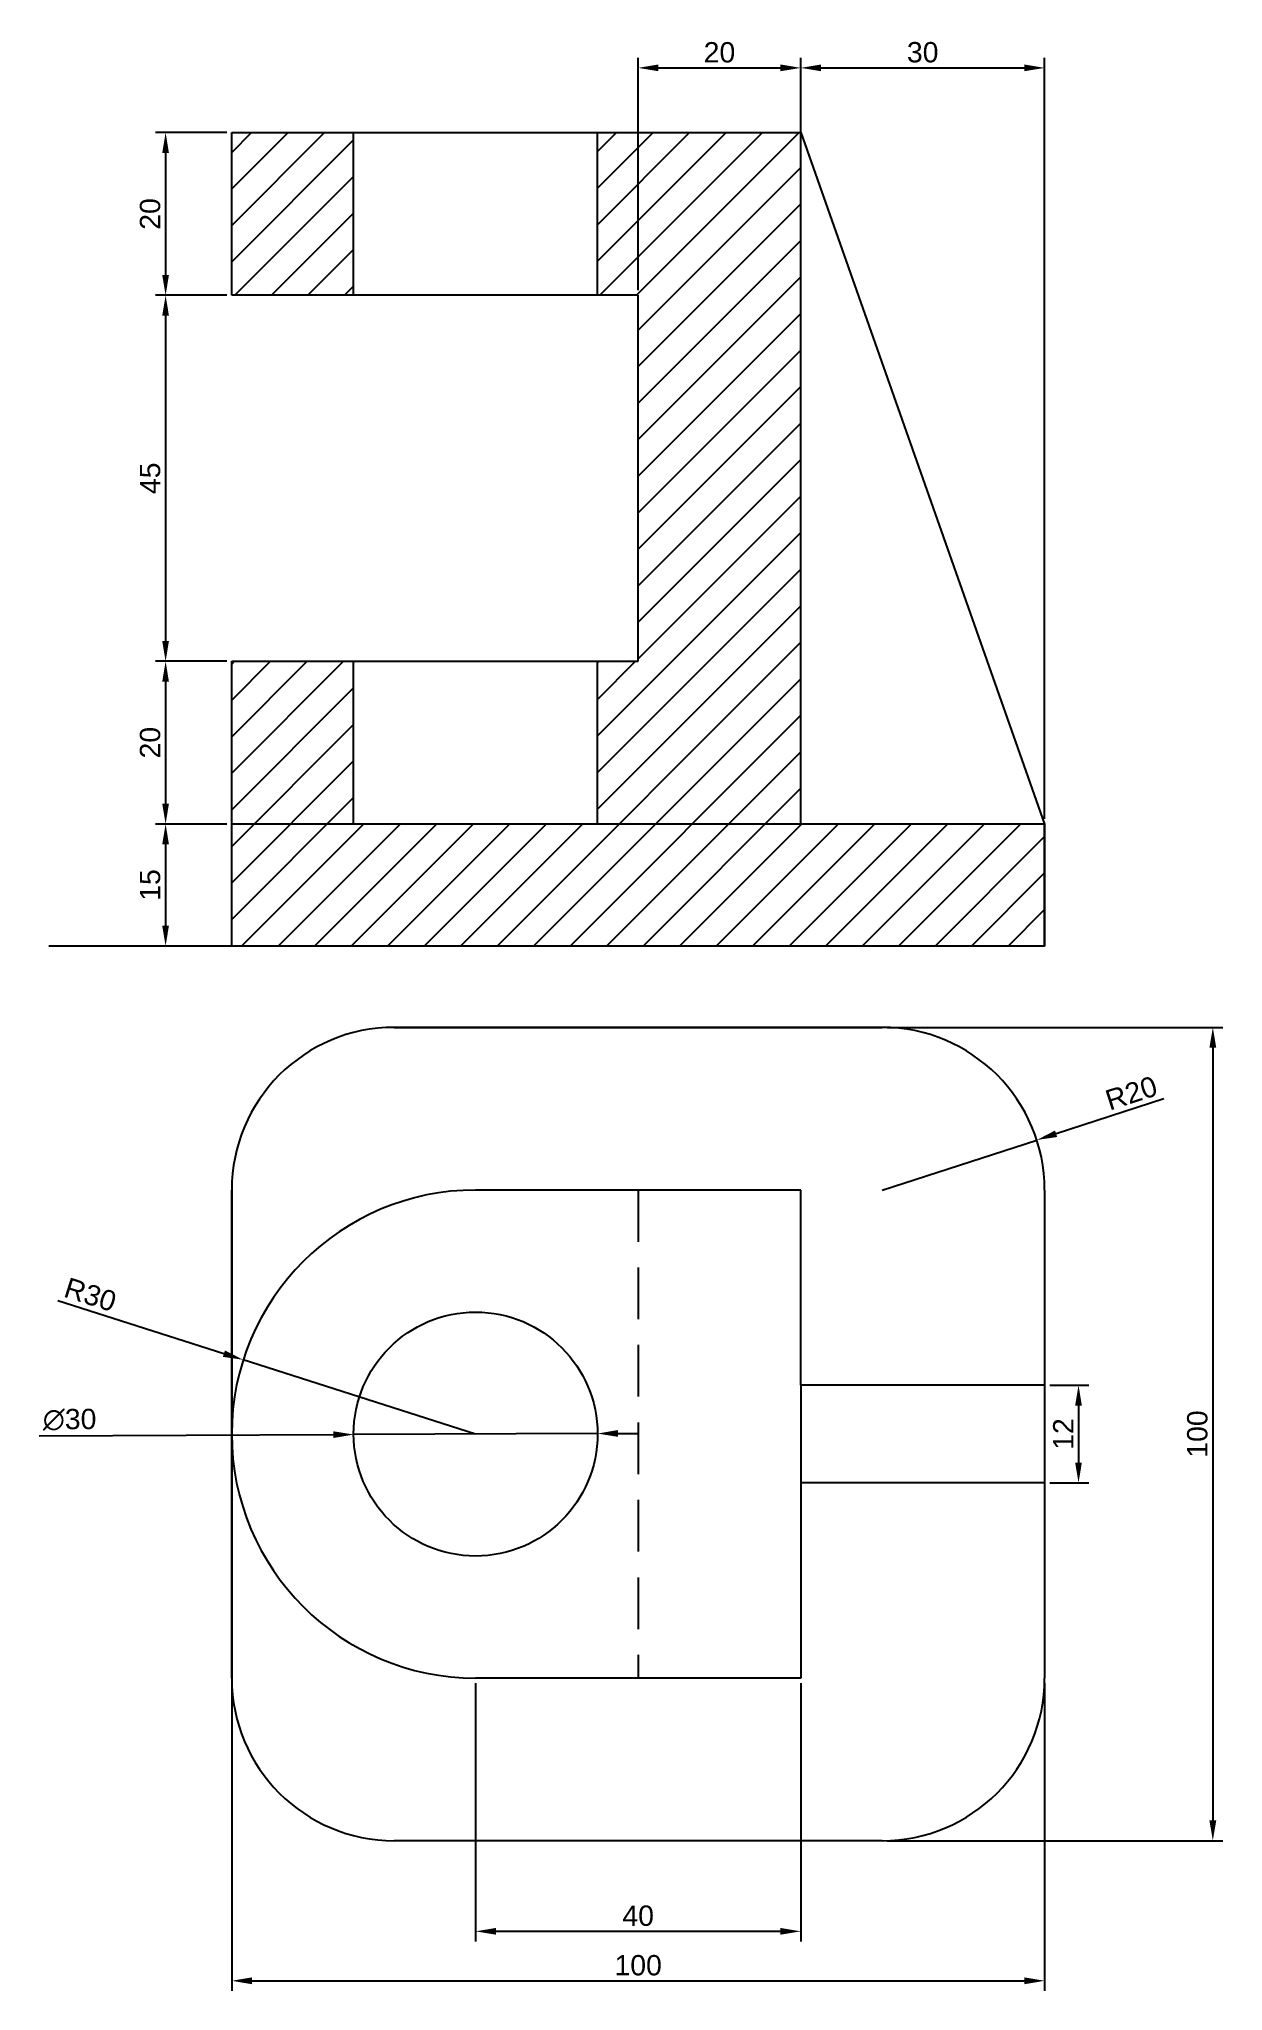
# Model space of a CAD drawing. Header units: millimetres. Extents: x -124 to 22, y -128 to 112.
import ezdxf

# ---------------------------------------------------------------- set-up
doc = ezdxf.new("R2010")
doc.units = ezdxf.units.MM
doc.linetypes.add('DASHED2', pattern=[9.525, 6.35, -3.175])
doc.layers.add('annotate', color=40, linetype='Continuous')
doc.layers.add('hidden', color=7, linetype='DASHED2')
doc.styles.get("Standard").update_dxf_attribs({"font": 'arial.ttf'})
doc.dimstyles.new('ISO-25', dxfattribs={"dimtxt": 2.5, "dimasz": 2.5, "dimexe": 1.25, "dimexo": 0.625, "dimtad": 1, "dimtxsty": 'Standard', "dimcen": 2.5, "dimadec": 0, "dimazin": 0, "dimtfac": 1, "dimtmove": 0, "dimatfit": 3, "dimfxl": 1, "dimarcsym": 0})

# ---------------------------------------------------------------- blocks, each defined once
blk = doc.blocks.new('*D2')
at = {"layer": 'annotate', "color": 0, "lineweight": -2, "transparency": 16777216}
for p, q in [((-100.62, 100), (-109.38, 100)), ((-108.13, 97.5), (-108.13, 82.5)), ((-100.62, 80), (-109.38, 80))]:
    blk.add_line(p, q, dxfattribs=at)
at = {"layer": 'annotate', "color": 0, "transparency": 16777216}
for points in [[(-108.55, 97.5), (-107.72, 97.5), (-108.13, 100)], [(-108.55, 82.5), (-107.72, 82.5), (-108.13, 80)]]:
    blk.add_solid(points, dxfattribs=at)
at = {"layer": 'Defpoints', "color": 0, "transparency": 16777216}
for p in [(-100, 100), (-108.13, 80), (-100, 80)]:
    blk.add_point(p, dxfattribs=at)
at = {"layer": 'annotate', "color": 0, "transparency": 16777216, "insert": (-110.03, 90), "char_height": 2.5, "attachment_point": 5, "rotation": 90}
blk.add_mtext('20', dxfattribs=at)
blk = doc.blocks.new('*D3')
at = {"layer": 'annotate', "color": 0, "lineweight": -2, "transparency": 16777216}
for p, q in [((-100.62, 80), (-109.38, 80)), ((-108.13, 77.5), (-108.13, 37.5)), ((-100.62, 35), (-109.38, 35))]:
    blk.add_line(p, q, dxfattribs=at)
at = {"layer": 'annotate', "color": 0, "transparency": 16777216}
for points in [[(-108.55, 77.5), (-107.72, 77.5), (-108.13, 80)], [(-108.55, 37.5), (-107.72, 37.5), (-108.13, 35)]]:
    blk.add_solid(points, dxfattribs=at)
at = {"layer": 'Defpoints', "color": 0, "transparency": 16777216}
for p in [(-100, 80), (-108.13, 35), (-100, 35)]:
    blk.add_point(p, dxfattribs=at)
at = {"layer": 'annotate', "color": 0, "transparency": 16777216, "insert": (-110.03, 57.5), "char_height": 2.5, "attachment_point": 5, "rotation": 90}
blk.add_mtext('45', dxfattribs=at)
blk = doc.blocks.new('*D4')
at = {"layer": 'annotate', "color": 0, "lineweight": -2, "transparency": 16777216}
for p, q in [((-100.62, 35), (-109.38, 35)), ((-108.13, 32.5), (-108.13, 17.5)), ((-100.62, 15), (-109.38, 15))]:
    blk.add_line(p, q, dxfattribs=at)
at = {"layer": 'annotate', "color": 0, "transparency": 16777216}
for points in [[(-108.55, 32.5), (-107.72, 32.5), (-108.13, 35)], [(-108.55, 17.5), (-107.72, 17.5), (-108.13, 15)]]:
    blk.add_solid(points, dxfattribs=at)
at = {"layer": 'Defpoints', "color": 0, "transparency": 16777216}
for p in [(-100, 35), (-108.13, 15), (-100, 15)]:
    blk.add_point(p, dxfattribs=at)
at = {"layer": 'annotate', "color": 0, "transparency": 16777216, "insert": (-110.03, 25), "char_height": 2.5, "attachment_point": 5, "rotation": 90}
blk.add_mtext('20', dxfattribs=at)
blk = doc.blocks.new('*D5')
at = {"layer": 'annotate', "color": 0, "lineweight": -2, "transparency": 16777216}
for p, q in [((-100.62, 15), (-109.38, 15)), ((-108.13, 12.5), (-108.13, 2.5)), ((-100.62, 0), (-109.38, 0))]:
    blk.add_line(p, q, dxfattribs=at)
at = {"layer": 'annotate', "color": 0, "transparency": 16777216}
for points in [[(-108.55, 12.5), (-107.72, 12.5), (-108.13, 15)], [(-108.55, 2.5), (-107.72, 2.5), (-108.13, 0)]]:
    blk.add_solid(points, dxfattribs=at)
at = {"layer": 'Defpoints', "color": 0, "transparency": 16777216}
for p in [(-100, 15), (-100, 0), (-108.13, 0)]:
    blk.add_point(p, dxfattribs=at)
at = {"layer": 'annotate', "color": 0, "transparency": 16777216, "insert": (-110.03, 7.5), "char_height": 2.5, "attachment_point": 5, "rotation": 90}
blk.add_mtext('15', dxfattribs=at)
blk = doc.blocks.new('*D6')
at = {"layer": 'annotate', "color": 0, "lineweight": -2, "transparency": 16777216}
for p, q in [((-30, 15.62), (-30, 109.21)), ((0, 15.62), (0, 109.21)), ((-27.5, 107.96), (-2.5, 107.96))]:
    blk.add_line(p, q, dxfattribs=at)
at = {"layer": 'annotate', "color": 0, "transparency": 16777216}
for points in [[(-27.5, 108.38), (-27.5, 107.55), (-30, 107.96)], [(-2.5, 108.38), (-2.5, 107.55), (0, 107.96)]]:
    blk.add_solid(points, dxfattribs=at)
at = {"layer": 'Defpoints', "color": 0, "transparency": 16777216}
for p in [(0, 107.96), (-30, 15), (0, 15)]:
    blk.add_point(p, dxfattribs=at)
at = {"layer": 'annotate', "color": 0, "transparency": 16777216, "insert": (-15, 109.87), "char_height": 2.5, "attachment_point": 5}
blk.add_mtext('30', dxfattribs=at)
blk = doc.blocks.new('*D7')
at = {"layer": 'annotate', "color": 0, "lineweight": -2, "transparency": 16777216}
for p, q in [((-55, -59.94), (-85, -60.06)), ((-52.5, -59.93), (-50, -59.92)), ((-123.7, -60.23), (-87.5, -60.07))]:
    blk.add_line(p, q, dxfattribs=at)
at = {"layer": 'annotate', "color": 0, "transparency": 16777216}
for points in [[(-87.5, -59.66), (-87.5, -60.49), (-85, -60.06)], [(-52.5, -59.51), (-52.5, -60.34), (-55, -59.94)]]:
    blk.add_solid(points, dxfattribs=at)
at = {"layer": 'Defpoints', "color": 0, "transparency": 16777216}
for p in [(-55, -59.94), (-85, -60.06)]:
    blk.add_point(p, dxfattribs=at)
at = {"layer": 'annotate', "color": 0, "transparency": 16777216, "insert": (-119.94, -58.24), "char_height": 2.5, "attachment_point": 5, "rotation": 0.2418}
blk.add_mtext('∅30', dxfattribs=at)
blk = doc.blocks.new('*D8')
at = {"layer": 'annotate', "color": 0, "lineweight": -2, "transparency": 16777216}
for p, q in [((-121.4, -43.59), (-100.96, -50.11)), ((-70, -60), (-98.58, -50.87))]:
    blk.add_line(p, q, dxfattribs=at)
at = {"layer": 'annotate', "color": 0, "transparency": 16777216}
blk.add_solid([(-100.83, -49.72), (-101.09, -50.51), (-98.58, -50.87)], dxfattribs=at)
at = {"layer": 'Defpoints', "color": 0, "transparency": 16777216}
for p in [(-98.58, -50.87), (-70, -60)]:
    blk.add_point(p, dxfattribs=at)
at = {"layer": 'annotate', "color": 0, "transparency": 16777216, "insert": (-117.39, -42.87), "char_height": 2.5, "attachment_point": 5, "rotation": 342.2918}
blk.add_mtext('R30', dxfattribs=at)
blk = doc.blocks.new('*D9')
at = {"layer": 'annotate', "color": 0, "lineweight": -2, "transparency": 16777216}
for p, q in [((0.63, -54), (5.42, -54)), ((4.17, -56.5), (4.17, -63.5)), ((0.63, -66), (5.42, -66))]:
    blk.add_line(p, q, dxfattribs=at)
at = {"layer": 'annotate', "color": 0, "transparency": 16777216}
for points in [[(3.75, -56.5), (4.58, -56.5), (4.17, -54)], [(3.75, -63.5), (4.58, -63.5), (4.17, -66)]]:
    blk.add_solid(points, dxfattribs=at)
at = {"layer": 'Defpoints', "color": 0, "transparency": 16777216}
for p in [(0, -54), (0, -66), (4.17, -66)]:
    blk.add_point(p, dxfattribs=at)
at = {"layer": 'annotate', "color": 0, "transparency": 16777216, "insert": (2.29, -60), "char_height": 2.5, "attachment_point": 5, "rotation": 90}
blk.add_mtext('12', dxfattribs=at)
blk = doc.blocks.new('*D10')
at = {"layer": 'annotate', "color": 0, "lineweight": -2, "transparency": 16777216}
for p, q in [((-70, -90.62), (-70, -122.39)), ((-30, -90.62), (-30, -122.39)), ((-32.5, -121.14), (-67.5, -121.14))]:
    blk.add_line(p, q, dxfattribs=at)
at = {"layer": 'annotate', "color": 0, "transparency": 16777216}
for points in [[(-67.5, -120.72), (-67.5, -121.55), (-70, -121.14)], [(-32.5, -120.72), (-32.5, -121.55), (-30, -121.14)]]:
    blk.add_solid(points, dxfattribs=at)
at = {"layer": 'Defpoints', "color": 0, "transparency": 16777216}
for p in [(-70, -90), (-30, -90), (-70, -121.14)]:
    blk.add_point(p, dxfattribs=at)
at = {"layer": 'annotate', "color": 0, "transparency": 16777216, "insert": (-50, -119.23), "char_height": 2.5, "attachment_point": 5}
blk.add_mtext('40', dxfattribs=at)
blk = doc.blocks.new('*D11')
at = {"layer": 'annotate', "color": 0, "lineweight": -2, "transparency": 16777216}
for p, q in [((-50, 80.62), (-50, 109.21)), ((-30, 100.62), (-30, 109.21)), ((-47.5, 107.96), (-32.5, 107.96))]:
    blk.add_line(p, q, dxfattribs=at)
at = {"layer": 'annotate', "color": 0, "transparency": 16777216}
for points in [[(-47.5, 108.38), (-47.5, 107.55), (-50, 107.96)], [(-32.5, 108.38), (-32.5, 107.55), (-30, 107.96)]]:
    blk.add_solid(points, dxfattribs=at)
at = {"layer": 'Defpoints', "color": 0, "transparency": 16777216}
for p in [(-30, 107.96), (-30, 100), (-50, 80)]:
    blk.add_point(p, dxfattribs=at)
at = {"layer": 'annotate', "color": 0, "transparency": 16777216, "insert": (-40, 109.86), "char_height": 2.5, "attachment_point": 5}
blk.add_mtext('20', dxfattribs=at)
blk = doc.blocks.new('*D12')
at = {"layer": 'annotate', "color": 0, "lineweight": -2, "transparency": 16777216}
for p, q in [((14.68, -18.79), (1.41, -23.08)), ((-20, -30), (-0.97, -23.85))]:
    blk.add_line(p, q, dxfattribs=at)
at = {"layer": 'annotate', "color": 0, "transparency": 16777216}
blk.add_solid([(1.28, -22.68), (1.54, -23.48), (-0.97, -23.85)], dxfattribs=at)
at = {"layer": 'Defpoints', "color": 0, "transparency": 16777216}
for p in [(-0.97, -23.85), (-20, -30)]:
    blk.add_point(p, dxfattribs=at)
at = {"layer": 'annotate', "color": 0, "transparency": 16777216, "insert": (10.66, -18.09), "char_height": 2.5, "attachment_point": 5, "rotation": 17.9123}
blk.add_mtext('R20', dxfattribs=at)
blk = doc.blocks.new('*D13')
at = {"layer": 'annotate', "color": 0, "lineweight": -2, "transparency": 16777216}
for p, q in [((-19.38, -10), (21.94, -10)), ((20.69, -12.5), (20.69, -107.5)), ((-19.38, -110), (21.94, -110))]:
    blk.add_line(p, q, dxfattribs=at)
at = {"layer": 'annotate', "color": 0, "transparency": 16777216}
for points in [[(20.27, -12.5), (21.11, -12.5), (20.69, -10)], [(20.27, -107.5), (21.11, -107.5), (20.69, -110)]]:
    blk.add_solid(points, dxfattribs=at)
at = {"layer": 'Defpoints', "color": 0, "transparency": 16777216}
for p in [(-20, -10), (-20, -110), (20.69, -110)]:
    blk.add_point(p, dxfattribs=at)
at = {"layer": 'annotate', "color": 0, "transparency": 16777216, "insert": (18.79, -60), "char_height": 2.5, "attachment_point": 5, "rotation": 90}
blk.add_mtext('100', dxfattribs=at)
blk = doc.blocks.new('*D14')
at = {"layer": 'annotate', "color": 0, "lineweight": -2, "transparency": 16777216}
for p, q in [((-100, -90.62), (-100, -128.47)), ((0, -90.62), (0, -128.47)), ((-97.5, -127.22), (-2.5, -127.22))]:
    blk.add_line(p, q, dxfattribs=at)
at = {"layer": 'annotate', "color": 0, "transparency": 16777216}
for points in [[(-97.5, -126.8), (-97.5, -127.64), (-100, -127.22)], [(-2.5, -126.8), (-2.5, -127.64), (0, -127.22)]]:
    blk.add_solid(points, dxfattribs=at)
at = {"layer": 'Defpoints', "color": 0, "transparency": 16777216}
for p in [(-100, -90), (0, -90), (0, -127.22)]:
    blk.add_point(p, dxfattribs=at)
at = {"layer": 'annotate', "color": 0, "transparency": 16777216, "insert": (-50, -125.32), "char_height": 2.5, "attachment_point": 5}
blk.add_mtext('100', dxfattribs=at)

msp = doc.modelspace()

# ---------------------------------------------------------------- hatches: boundary and pattern name
h = msp.add_hatch()
h.set_pattern_fill('ANSI31', color=256)
h.paths.add_polyline_path([(-85, 100), (-100, 100), (-100, 80), (-85, 80)])
h.paths.add_polyline_path([(-85, 35), (-100, 35), (-100, 15), (-85, 15)])
h.paths.add_polyline_path([(-30, 100), (-55, 100), (-55, 80), (-50, 80), (-50, 35), (-55, 35), (-55, 15), (-30, 15)])
h.paths.add_polyline_path([(0, 15), (-30, 15), (-100, 15), (-100, 0), (0, 0)])

# ---------------------------------------------------------------- linework, layer by layer
for p, q in [((-100, 100), (-30, 100)), ((-100, 80), (-100, 100)), ((-85, 80), (-85, 100)), ((-55, 80), (-55, 100)), ((-30, 15), (-30, 100)), ((-30, 100), (0, 15)), ((-50, 80), (-100, 80)), ((-50, 35), (-50, 80)), ((-100, 0), (-100, 35)), ((-100, 15), (-100, 35)), ((-100, 35), (-50, 35)), ((-85, 15), (-85, 35)), ((-55, 15), (-55, 35)), ((0, 15), (-100, 15)), ((0, 15), (-30, 15)), ((0, 15), (0, 0)), ((0, 0), (0, 15)), ((0, 0), (-122.511, 0)), ((0, 0), (-100, 0)), ((-20, -10), (-80, -10)), ((-80, -10), (-20, -10)), ((-100, -90), (-100, -30)), ((-100, -30), (-100, -90)), ((-30, -30), (-70, -30)), ((-30, -30), (-50, -30)), ((-30, -54), (-30, -30)), ((0, -30), (0, -90)), ((0, -54), (-30, -54)), ((-30, -54), (-30, -66)), ((0, -66), (-30, -66)), ((-30, -66), (-30, -90)), ((-30, -90), (-70, -90)), ((-20, -110), (-80, -110))]:
    msp.add_line(p, q)
msp.add_circle((-70, -60), 15)
for centre, radius, start, end in [((-80, -30), 20, 90, 180), ((-20, -30), 20, 0, 90), ((-70, -60), 30, 90, 270), ((-80, -90), 20, 180, 270), ((-20, -90), 20, 270, 0)]:
    msp.add_arc(centre, radius, start, end)
at = {"layer": 'hidden'}
msp.add_line((-50, -30), (-50, -90), dxfattribs=at)

# ---------------------------------------------------------------- dimensions: what is measured, and where the dimension line sits
at = {"layer": 'annotate'}
for base, p1, p2, picture, middle in [((-30, 107.963), (-50, 80), (-30, 100), '*D11', (-40, 109.865)), ((0, 107.963), (-30, 15), (0, 15), '*D6', (-15, 109.866)), ((0, -127.219), (-100, -90), (0, -90), '*D14', (-50, -125.317)), ((-70, -121.136), (-30, -90), (-70, -90), '*D10', (-50, -119.234))]:
    dim = msp.add_linear_dim(base=base, p1=p1, p2=p2, dimstyle='ISO-25', dxfattribs=at)
    dim.commit()
    dim.dimension.update_dxf_attribs({"geometry": picture, "text_midpoint": middle})
for base, p1, p2, picture, middle in [((-108.133, 80), (-100, 100), (-100, 80), '*D2', (-110.034, 90)), ((-108.133, 35), (-100, 80), (-100, 35), '*D3', (-110.029, 57.5)), ((-108.133, 15), (-100, 35), (-100, 15), '*D4', (-110.034, 25)), ((-108.133, 0), (-100, 15), (-100, 0), '*D5', (-110.034, 7.5)), ((20.688, -110), (-20, -10), (-20, -110), '*D13', (18.787, -60)), ((4.167, -66), (0, -54), (0, -66), '*D9', (2.287, -60))]:
    dim = msp.add_linear_dim(base=base, p1=p1, p2=p2, angle=90, dimstyle='ISO-25', dxfattribs=at)
    dim.commit()
    dim.dimension.update_dxf_attribs({"geometry": picture, "text_midpoint": middle})
for center, mpoint, picture, middle in [((-20, -30), (-0.969, -23.849), '*D12', (11.246, -19.9)), ((-70, -60), (-98.579, -50.875), '*D8', (-117.966, -44.685))]:
    dim = msp.add_radius_dim(center=center, mpoint=mpoint, dimstyle='ISO-25', dxfattribs=at)
    dim.commit()
    dim.dimension.update_dxf_attribs({"geometry": picture, "text_midpoint": middle, "dimtype": 164})
dim = msp.add_diameter_dim_2p(p1=(-55, -59.937), p2=(-85, -60.063), dimstyle='ISO-25', dxfattribs=at)
dim.commit()
dim.dimension.update_dxf_attribs({"geometry": '*D7', "text_midpoint": (-119.932, -60.211), "dimtype": 163})

doc.saveas('drawing.dxf')
